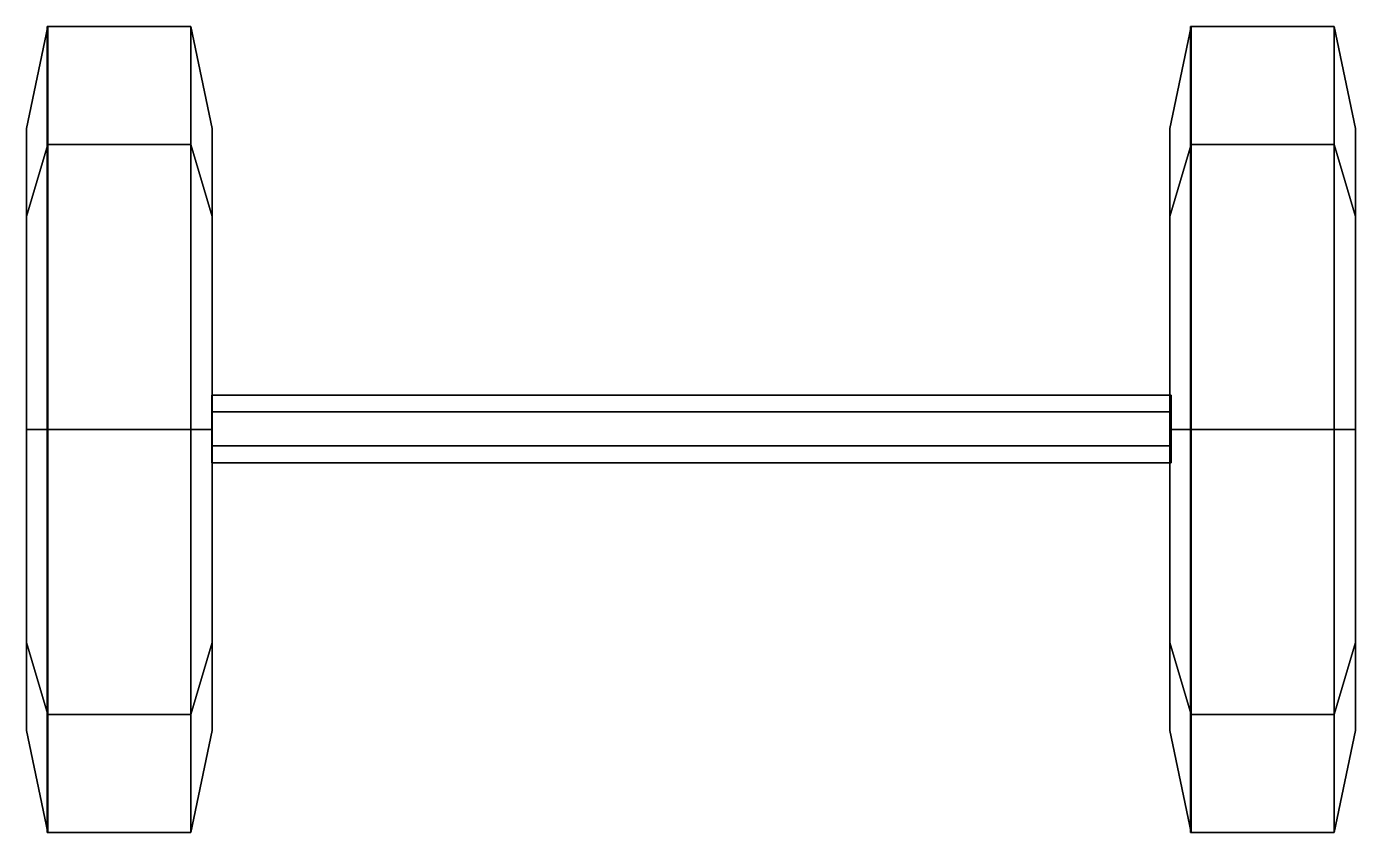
# Model space of a CAD drawing. Extents: x -1.37 to 1.37, y -0.83 to 0.83.
import ezdxf

# ---------------------------------------------------------------- set-up
doc = ezdxf.new("R2010")
doc.units = 0
doc.layers.add('WHEELS', color=2, linetype='CONTINUOUS')

msp = doc.modelspace()

# ---------------------------------------------------------------- linework, layer by layer
at = {"layer": 'WHEELS'}
for points in [[(-1.3289, 0.831), (-1.3289, 0.5872, -0.5885), (-1.3727, 0.4386, -0.4398), (-1.3727, 0.6207)], [(-1.3289, 0.5872, 0.5885), (-1.3289, 0.831), (-1.3727, 0.6207), (-1.3727, 0.4386, 0.4398)], [(-1.0337, 0.831), (-1.0337, 0.5872, -0.5885), (-1.33, 0.5872, -0.5885), (-1.33, 0.831)], [(-1.0337, 0.5872, 0.5885), (-1.0337, 0.831), (-1.33, 0.831), (-1.33, 0.5872, 0.5885)], [(-1.0337, 0.5872, -0.5885), (-1.0337, 0.831), (-0.9899, 0.6207), (-0.9899, 0.4386, -0.4398)], [(-1.0337, 0.831), (-1.0337, 0.5872, 0.5885), (-0.9899, 0.4386, 0.4398), (-0.9899, 0.6207)], [(1.0311, 0.5872, 0.5885), (1.0311, 0.831), (0.9873, 0.6207), (0.9873, 0.4386, 0.4398)], [(1.0311, 0.831), (1.0311, 0.5872, -0.5885), (0.9873, 0.4386, -0.4398), (0.9873, 0.6207)], [(1.3263, 0.5872, 0.5885), (1.3263, 0.831), (1.03, 0.831), (1.03, 0.5872, 0.5885)], [(1.3263, 0.831), (1.3263, 0.5872, -0.5885), (1.03, 0.5872, -0.5885), (1.03, 0.831)], [(1.3263, 0.5872, -0.5885), (1.3263, 0.831), (1.3701, 0.6207), (1.3701, 0.4386, -0.4398)], [(1.3263, 0.831), (1.3263, 0.5872, 0.5885), (1.3701, 0.4386, 0.4398), (1.3701, 0.6207)], [(-1.3727, -0.441, -0.4398), (-1.3727, 0.6207), (-1.3727, 0.4386, -0.4398), (-1.3727, -0.0012, -0.622)], [(-1.3727, -0.6232), (-1.3727, 0.4386, 0.4398), (-1.3727, 0.6207), (-1.3727, -0.441, -0.4398)], [(-0.9899, 0.6207), (-0.9899, -0.441, 0.4398), (-0.9899, -0.6232), (-0.9899, 0.4386, -0.4398)], [(-0.9899, 0.4386, 0.4398), (-0.9899, -0.0012, 0.622), (-0.9899, -0.441, 0.4398), (-0.9899, 0.6207)], [(0.9873, -0.6232), (0.9873, 0.4386, 0.4398), (0.9873, 0.6207), (0.9873, -0.441, -0.4398)], [(0.9873, -0.441, -0.4398), (0.9873, 0.6207), (0.9873, 0.4386, -0.4398), (0.9873, -0.0012, -0.622)], [(1.3701, 0.4386, 0.4398), (1.3701, -0.0012, 0.622), (1.3701, -0.441, 0.4398), (1.3701, 0.6207)], [(1.3701, 0.6207), (1.3701, -0.441, 0.4398), (1.3701, -0.6232), (1.3701, 0.4386, -0.4398)], [(-1.3289, 0.5872, -0.5885), (-1.3289, -0.0012, -0.8322), (-1.3727, -0.0012, -0.622), (-1.3727, 0.4386, -0.4398)], [(-1.3289, -0.0012, 0.8322), (-1.3289, 0.5872, 0.5885), (-1.3727, 0.4386, 0.4398), (-1.3727, -0.0012, 0.622)], [(-1.0337, 0.5872, -0.5885), (-1.0337, -0.0012, -0.8322), (-1.33, -0.0012, -0.8322), (-1.33, 0.5872, -0.5885)], [(-1.0337, -0.0012, 0.8322), (-1.0337, 0.5872, 0.5885), (-1.33, 0.5872, 0.5885), (-1.33, -0.0012, 0.8322)], [(-1.0337, -0.0012, -0.8322), (-1.0337, 0.5872, -0.5885), (-0.9899, 0.4386, -0.4398), (-0.9899, -0.0012, -0.622)], [(-1.0337, 0.5872, 0.5885), (-1.0337, -0.0012, 0.8322), (-0.9899, -0.0012, 0.622), (-0.9899, 0.4386, 0.4398)], [(1.0311, -0.0012, 0.8322), (1.0311, 0.5872, 0.5885), (0.9873, 0.4386, 0.4398), (0.9873, -0.0012, 0.622)], [(1.0311, 0.5872, -0.5885), (1.0311, -0.0012, -0.8322), (0.9873, -0.0012, -0.622), (0.9873, 0.4386, -0.4398)], [(1.3263, -0.0012, 0.8322), (1.3263, 0.5872, 0.5885), (1.03, 0.5872, 0.5885), (1.03, -0.0012, 0.8322)], [(1.3263, 0.5872, -0.5885), (1.3263, -0.0012, -0.8322), (1.03, -0.0012, -0.8322), (1.03, 0.5872, -0.5885)], [(1.3263, -0.0012, -0.8322), (1.3263, 0.5872, -0.5885), (1.3701, 0.4386, -0.4398), (1.3701, -0.0012, -0.622)], [(1.3263, 0.5872, 0.5885), (1.3263, -0.0012, 0.8322), (1.3701, -0.0012, 0.622), (1.3701, 0.4386, 0.4398)], [(-1.3727, -0.441, 0.4398), (-1.3727, -0.0012, 0.622), (-1.3727, 0.4386, 0.4398), (-1.3727, -0.6232)], [(-0.9899, 0.4386, -0.4398), (-0.9899, -0.6232), (-0.9899, -0.441, -0.4398), (-0.9899, -0.0012, -0.622)], [(0.9873, -0.441, 0.4398), (0.9873, -0.0012, 0.622), (0.9873, 0.4386, 0.4398), (0.9873, -0.6232)], [(1.3701, 0.4386, -0.4398), (1.3701, -0.6232), (1.3701, -0.441, -0.4398), (1.3701, -0.0012, -0.622)], [(0.99, 0.035, 0.0606), (0.99, 0.07), (-0.99, 0.07), (-0.99, 0.035, 0.0606)], [(0.99, 0.07), (0.99, 0.035, -0.0606), (-0.99, 0.035, -0.0606), (-0.99, 0.07)], [(0.99, -0.035, 0.0606), (0.99, 0.035, 0.0606), (-0.99, 0.035, 0.0606), (-0.99, -0.035, 0.0606)], [(0.99, 0.035, -0.0606), (0.99, -0.035, -0.0606), (-0.99, -0.035, -0.0606), (-0.99, 0.035, -0.0606)], [(-1.3289, -0.0012, -0.8322), (-1.3289, -0.5897, -0.5885), (-1.3727, -0.441, -0.4398), (-1.3727, -0.0012, -0.622)], [(-1.3289, -0.5897, 0.5885), (-1.3289, -0.0012, 0.8322), (-1.3727, -0.0012, 0.622), (-1.3727, -0.441, 0.4398)], [(-1.0337, -0.0012, -0.8322), (-1.0337, -0.5897, -0.5885), (-1.33, -0.5897, -0.5885), (-1.33, -0.0012, -0.8322)], [(-1.0337, -0.5897, 0.5885), (-1.0337, -0.0012, 0.8322), (-1.33, -0.0012, 0.8322), (-1.33, -0.5897, 0.5885)], [(-1.0337, -0.5897, -0.5885), (-1.0337, -0.0012, -0.8322), (-0.9899, -0.0012, -0.622), (-0.9899, -0.441, -0.4398)], [(-1.0337, -0.0012, 0.8322), (-1.0337, -0.5897, 0.5885), (-0.9899, -0.441, 0.4398), (-0.9899, -0.0012, 0.622)], [(1.0311, -0.5897, 0.5885), (1.0311, -0.0012, 0.8322), (0.9873, -0.0012, 0.622), (0.9873, -0.441, 0.4398)], [(1.0311, -0.0012, -0.8322), (1.0311, -0.5897, -0.5885), (0.9873, -0.441, -0.4398), (0.9873, -0.0012, -0.622)], [(1.3263, -0.5897, 0.5885), (1.3263, -0.0012, 0.8322), (1.03, -0.0012, 0.8322), (1.03, -0.5897, 0.5885)], [(1.3263, -0.0012, -0.8322), (1.3263, -0.5897, -0.5885), (1.03, -0.5897, -0.5885), (1.03, -0.0012, -0.8322)], [(1.3263, -0.5897, -0.5885), (1.3263, -0.0012, -0.8322), (1.3701, -0.0012, -0.622), (1.3701, -0.441, -0.4398)], [(1.3263, -0.0012, 0.8322), (1.3263, -0.5897, 0.5885), (1.3701, -0.441, 0.4398), (1.3701, -0.0012, 0.622)], [(0.99, -0.07), (0.99, -0.035, 0.0606), (-0.99, -0.035, 0.0606), (-0.99, -0.07)], [(0.99, -0.035, -0.0606), (0.99, -0.07), (-0.99, -0.07), (-0.99, -0.035, -0.0606)], [(-1.3289, -0.5897, -0.5885), (-1.3289, -0.8334), (-1.3727, -0.6232), (-1.3727, -0.441, -0.4398)], [(-1.3289, -0.8334), (-1.3289, -0.5897, 0.5885), (-1.3727, -0.441, 0.4398), (-1.3727, -0.6232)], [(-1.0337, -0.8334), (-1.0337, -0.5897, -0.5885), (-0.9899, -0.441, -0.4398), (-0.9899, -0.6232)], [(-1.0337, -0.5897, 0.5885), (-1.0337, -0.8334), (-0.9899, -0.6232), (-0.9899, -0.441, 0.4398)], [(1.0311, -0.8334), (1.0311, -0.5897, 0.5885), (0.9873, -0.441, 0.4398), (0.9873, -0.6232)], [(1.0311, -0.5897, -0.5885), (1.0311, -0.8334), (0.9873, -0.6232), (0.9873, -0.441, -0.4398)], [(1.3263, -0.8334), (1.3263, -0.5897, -0.5885), (1.3701, -0.441, -0.4398), (1.3701, -0.6232)], [(1.3263, -0.5897, 0.5885), (1.3263, -0.8334), (1.3701, -0.6232), (1.3701, -0.441, 0.4398)], [(-1.0337, -0.5897, -0.5885), (-1.0337, -0.8334), (-1.33, -0.8334), (-1.33, -0.5897, -0.5885)], [(-1.0337, -0.8334), (-1.0337, -0.5897, 0.5885), (-1.33, -0.5897, 0.5885), (-1.33, -0.8334)], [(1.3263, -0.8334), (1.3263, -0.5897, 0.5885), (1.03, -0.5897, 0.5885), (1.03, -0.8334)], [(1.3263, -0.5897, -0.5885), (1.3263, -0.8334), (1.03, -0.8334), (1.03, -0.5897, -0.5885)]]:
    msp.add_3dface(points, dxfattribs=at)

doc.saveas('drawing.dxf')
